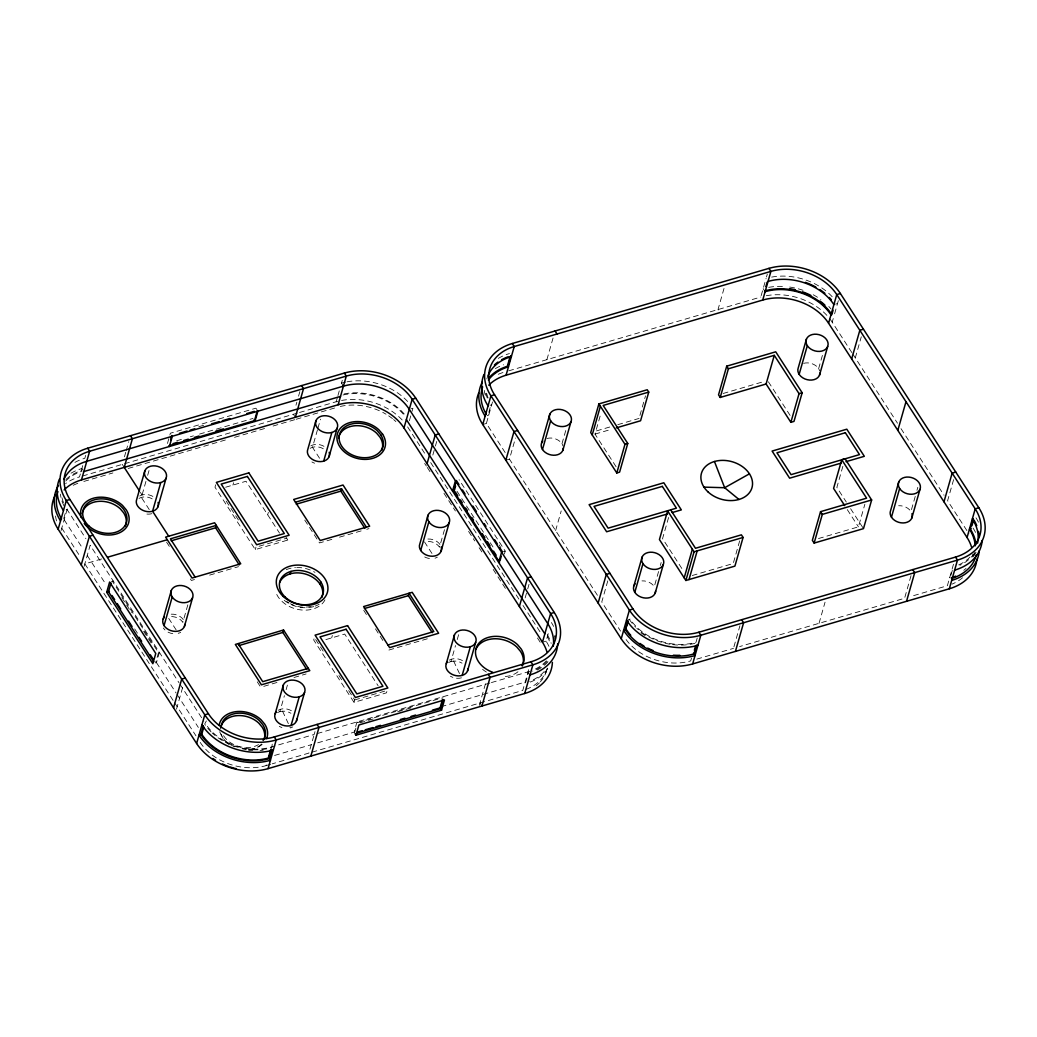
<?xml version="1.0" encoding="UTF-8"?>
<svg xmlns="http://www.w3.org/2000/svg" width="1037" height="1037" viewBox="0 0 1037 1037"><rect width="100%" height="100%" fill="white"/><g stroke="black" fill="none" stroke-linecap="round" stroke-linejoin="round"><path stroke-width="0.75" stroke-dasharray="5 3.75" d="M63.711 518.578L65.383 512.719M61.092 530.581L67.898 506.665M82.74 465.587L79.512 476.903A53.626 39.86 15.9 0 0 65.603 483.553M85.643 455.399L84.827 458.276A53.626 39.86 15.9 0 0 74.923 462.385M84.166 566.293L90.154 545.255L179.051 682.813M124.44 456.824L125.736 452.301M126.164 450.784L128.744 441.736M145.945 481.388L141.382 497.397L149.263 509.595M147.656 475.361L149.38 469.32M167.463 443.473L170.379 433.22L255.932 408.176L256.904 409.693M158.492 652.649L155.563 662.889L156.47 662.63L159.387 652.39L158.492 652.649L112.333 581.226M215.67 484.797L214.983 487.221L255.283 549.584L287.767 540.07L288.455 537.659M187.827 604.83L182.836 622.33A11.264 8.374 15.9 0 0 170.548 616.587M232.923 485.083L233.61 482.672M176.484 709.139L183.29 685.224M295.973 405.221L296.841 402.2M298.552 396.16L299.849 391.636M211.146 731.953A50.411 37.462 15.9 0 1 204.691 724.059L206.363 720.935M255.283 549.584L255.97 547.16M267.676 514.767L268.363 512.356M317.478 429.785L312.487 447.284L320.368 459.495M317.905 428.268L320.485 419.22M337.505 397.093L336.169 401.747L338.127 404.767M337.945 395.538L339.268 390.884M342.547 384.766L341.484 383.12L342.301 380.255M277.514 712.678A11.264 8.374 15.9 0 1 279.847 711.667L284.41 695.658M286.134 689.631L287.418 685.094M200.245 742.427A49.439 36.749 15.9 0 0 266.094 765.617L266.898 762.83M272.225 744.125L271.824 747.651A50.411 37.462 15.9 0 1 248.465 749.362M331.671 637.898L332.358 635.487M313.77 735.933L308.87 753.095L272.212 763.828M315.002 731.603L314.185 734.468L271.409 746.99A49.439 36.749 15.9 0 1 205.546 723.813M409.382 420.685L411.585 412.933M412.026 411.378L412.907 408.28L411.041 408.824M354.706 699.923L387.177 690.422L386.49 692.833L354.019 702.347L354.706 699.923L346.812 687.725M432.831 455.062L434.983 447.517M435.41 446.014L436.707 441.477M354.524 732.939L356.611 725.628M444.484 529.674L439.494 547.186A11.264 8.374 15.9 0 0 427.205 541.444M488.816 412.376L490.89 405.052M505.175 452.547L486.379 423.446L492.497 401.954M448.619 662.578A11.264 8.374 15.9 0 1 450.952 661.554L455.515 645.558M457.239 639.531L459.391 631.974M597.416 595.264L509.452 459.158L515.467 438.029M546.901 359.658L553.343 337.025M504.397 554.043L505.226 551.127L459.067 479.703M479.288 705.406L486.107 681.49M561.976 443.784L566.267 428.683M525.15 597.908L527.302 590.364M527.729 588.86L529.026 584.324M555.612 530.581L561.198 510.956M616.082 466.715L595.005 434.101L601.019 412.985M311.956 752.188L522.765 690.461L528.883 668.969M548.949 646.336A53.626 39.86 15.9 0 0 546.084 641.164L549.169 630.302M545.553 673.57L546.253 671.146M639.933 415.422L645.52 395.797M607.786 580.876L601.771 602.004L620.567 631.105M724.02 288.429L718.006 309.557L719.302 311.58M668.58 517.502L662.552 538.631L683.046 570.35M658.586 571.53L654.282 586.631A11.264 8.374 15.9 0 0 641.994 580.889M660.31 565.502L661.165 562.482M761.171 295.636L766.084 278.409M766.486 276.97L767.302 274.105M691.498 658.106L690.707 660.906A49.439 36.749 15.9 0 1 624.844 637.716M697.227 637.975L696.008 642.279A49.439 36.749 15.9 0 1 630.146 619.089L628.409 619.607M739.666 540.873L733.224 563.519L691.912 575.613M733.911 646.868L739.925 625.739M818.634 368.628L822.937 353.539M851.87 352.606L832.205 322.183L834.202 315.196M834.604 313.809L838.337 300.691M855.292 357.895L861.306 336.766M842.874 466.313L836.859 487.442L846.309 502.051M819.036 623.328L825.05 602.199M818.504 538.54L858.429 526.848L864.871 504.215M915.243 496.386L910.953 511.474A11.264 8.374 15.9 0 0 898.651 505.732M916.967 490.345L917.823 487.325M911.03 575.639L904.588 598.271L739.588 646.582M953.625 479.612L947.598 500.741L968.973 533.809M953.483 564.258L947.364 585.749L910.693 596.482M950.968 575.198L952.627 569.339M525.603 682.8L528.442 672.598L528.922 673.311M198.845 426.687L204.963 424.898M176.627 440.79L182.732 439.001M190.367 436.758L193.426 435.864M199.545 434.075L253.015 418.417M82.571 476.009L297.982 412.933M299.512 412.48L336.169 401.747A53.626 39.86 15.9 0 1 402.9 420.763M83.841 481.44L112.864 472.95M128.186 468.465L226.844 439.571M234.543 437.316L266.924 427.84M273.081 426.026L294.664 419.713M296.193 419.259L337.44 407.191M508.7 370.844L760.782 297.036M66.212 509.789L67.081 509.543L85.89 538.644M490.034 405.311L491.681 404.819M835.628 304.113L837.52 303.556M225.651 487.221L246.015 481.259L279.536 533.122M487.105 415.552L488.764 415.072M482.749 424.509L486.379 423.446M101.639 558.956L84.853 563.869L173.646 701.271M723.126 393.49L764.489 381.383M596.534 430.886L610.21 426.881M617.806 424.664L639.064 418.429M505.836 460.221L509.452 459.158M595.005 434.101L611.713 429.214M111.426 581.498L113.24 580.966M259.069 546.253L286.912 538.112M194.476 579.553L191.365 580.461L188.799 576.507M209.668 575.107L238.523 566.656M366.774 529.272L368.952 528.624M503.412 551.658L505.226 551.127M325.877 639.596L344.712 634.074L378.103 685.742M263.774 686.351L278.875 681.918M293.99 677.498L306.084 673.959M388.927 650.03L430.29 637.924M542.455 642.227L546.084 641.164M317.231 733.574L489.866 683.033M491.395 682.579L528.066 671.846A49.439 36.749 15.9 0 0 532.707 670.213M357.441 722.698L441.477 698.095M373.216 718.978L357.934 723.463L356.961 721.946L354.045 732.187L315.844 743.373M397.651 711.823L412.933 707.351M274.598 755.442L311.269 744.709M441.127 706.69L525.15 682.087M266.094 765.617L270.683 764.269M696.812 659.117L733.483 648.371M331.827 539.383L319.526 542.934L304.152 519.161M339.527 537.153L364.13 530.037M450.952 661.554L453.662 661.1A11.264 8.374 15.9 0 1 462.022 663.161M279.847 711.667L282.557 711.201A11.264 8.374 15.9 0 1 290.917 713.262M629.239 619.283L629.29 619.348A50.411 37.462 15.9 0 0 635.746 627.229M852.725 353.928L897.485 423.2M901.01 428.644L944.085 495.297M763.167 288.649L764.178 290.23M949.749 577.376L950.203 578.089M850.599 508.7L863.484 528.637M768.404 381.81L790.583 416.135M847.281 509.621L858.429 526.848M499.056 544.918L500.806 547.614M457.019 491.292L494.468 549.234M407.606 426.894L426.414 455.995M430.692 462.606L519.485 600.008M522.998 605.452L541.807 634.553M424.664 463.435L426.376 466.08M427.257 467.441L430.77 472.885M443.966 493.301L455.386 510.982M468.581 531.385L474.726 540.912M479.133 547.717L482.646 553.149M493.197 569.482L507.262 591.246M537.49 638.027L540.912 643.316M528.066 671.846L529 673.298M424.496 541.897L433.259 555.456M293.393 414.269L295.351 417.302M479.988 702.995L481.933 706.016M442.514 696.89L442.993 697.655M286.018 537.36L287.767 540.07M226.183 501.065L240.208 522.765M323.155 651.119L314.405 637.561L313.705 639.985L354.019 702.347M338.93 675.528L342.43 680.946M122.288 464.369L124.246 467.402M140.371 492.355L142.069 494.973M257.267 681.853L260.741 687.233M166.594 542.157L170.016 547.432M82.921 470.098L81.91 468.517A53.626 39.86 15.9 0 0 70.749 473.352M168.72 618.402L178.351 633.322A11.264 8.374 15.9 0 0 180.697 632.311M179.907 684.135L203.835 721.169M121.873 597.662L131.453 612.491M143.65 631.352L152.361 644.833M64.164 519.783L82.96 548.884M87.238 555.495L106.046 584.596M134.706 628.94L138.18 634.333M156.47 662.63L176.134 693.053M176.99 694.375L198.352 727.443M61.779 528.157L80.575 557.258M174.527 702.632L195.967 735.816M363.741 610.3L367.098 615.602M375.485 628.863L383.884 642.123M453.662 661.1L459.521 673.648M282.557 711.201L290.36 727.935A11.264 8.374 15.9 0 0 292.706 726.911M223.603 735.596L223.836 736.076A22.529 16.735 15.9 0 0 258.524 744.605M221.088 734.079L223.149 738.487A22.529 16.735 15.9 0 0 228.659 744.281M219.675 731.798L221.931 736.633A24.719 18.368 15.9 0 0 234.855 746.847M962.543 577.765A49.439 36.749 15.9 0 1 952.005 584.129M972.836 554.264A49.439 36.749 15.9 0 1 972.862 557.05M803.636 363.352A11.264 8.374 15.9 0 1 819.658 370.831M546.979 438.495A11.264 8.374 15.9 0 1 563 445.988M694.984 643.316A50.411 37.462 15.9 0 1 671.457 644.444M670.019 644.223A50.411 37.462 15.9 0 1 646.855 635.785M645.507 634.955A50.411 37.462 15.9 0 1 636.822 628.279M973.069 528.079A53.626 39.86 15.9 0 1 975.934 533.251M966.03 568.393A49.439 36.749 15.9 0 1 963.775 570.324M974.949 551.878A49.439 36.749 15.9 0 1 974.274 555.028M969.984 557.128A49.439 36.749 15.9 0 1 957.307 565.502M974.365 553.175A50.411 37.462 15.9 0 1 959.873 565.295M975.986 517.826A53.626 39.86 15.9 0 1 978.85 522.998M771.632 277.099A53.626 39.86 15.9 0 1 833.852 298.617M768.715 287.34A53.626 39.86 15.9 0 1 783.596 286.445M789.714 287.055A53.626 39.86 15.9 0 1 803.312 290.386M813.215 294.754A53.626 39.86 15.9 0 1 820.889 299.563M828.809 306.498A53.626 39.86 15.9 0 1 830.935 308.857M766.33 295.714A53.626 39.86 15.9 0 1 832.205 322.183M498.278 374.292A53.626 39.86 15.9 0 1 504.125 372.179M488.129 397.962A49.439 36.749 15.9 0 1 486.457 392.336M486.859 378.933A49.439 36.749 15.9 0 1 487.896 375.9M495.349 368.641A53.626 39.86 15.9 0 1 503.541 364.778M498.266 358.4A53.626 39.86 15.9 0 1 509.426 353.565M487.286 398.052A50.411 37.462 15.9 0 1 485.316 390.858M485.342 395.317A51.37 38.175 15.9 0 1 484.136 389.432M645.027 635.577A51.37 38.175 15.9 0 1 639.738 631.844M976.05 552.345A51.37 38.175 15.9 0 1 972.615 557.063M551.386 622.55A53.626 39.86 15.9 0 1 553.615 626.4M546.356 660.802A49.439 36.749 15.9 0 1 534.185 669.578M547.277 668.126A49.439 36.749 15.9 0 1 522.765 690.461M547.121 661.321A50.411 37.462 15.9 0 1 532.655 671.146M544.192 671.561A50.411 37.462 15.9 0 1 529.738 681.387M547.238 636.368A50.411 37.462 15.9 0 1 550.219 643.484M547.769 668.528A51.37 38.175 15.9 0 1 530.322 682.074M548.016 661.775A51.37 38.175 15.9 0 1 537.231 670.019M547.355 634.748A51.37 38.175 15.9 0 1 551.178 643.355M341.484 383.12A53.626 39.86 15.9 0 1 345.606 382.096M347.032 381.81A53.626 39.86 15.9 0 1 408.215 402.136M343.001 394.993A50.411 37.462 15.9 0 1 404.741 415.85M344.064 393.917A51.37 38.175 15.9 0 1 404.521 414.307M63.529 502.673A49.439 36.749 15.9 0 1 61.857 497.047M263.204 750.205A51.37 38.175 15.9 0 1 260.054 750.49M252.795 750.516A51.37 38.175 15.9 0 1 248.374 750.127M246.858 749.155A50.411 37.462 15.9 0 1 212.222 732.99M65.72 481.025A50.45 37.488 15.9 0 1 81.988 471.252M65.914 479.483A51.37 38.175 15.9 0 1 81.404 470.565M63.853 505.641A50.45 37.488 15.9 0 1 60.431 494.156M171.235 614.176A11.264 8.374 15.9 0 1 184.56 622.122M139.723 495.997A11.264 8.374 15.9 0 1 153.139 496.567M310.828 445.884A11.264 8.374 15.9 0 1 324.244 446.467M427.892 539.02A11.264 8.374 15.9 0 1 441.218 546.966M449.306 660.154A11.264 8.374 15.9 0 1 462.709 660.738M278.201 710.267A11.264 8.374 15.9 0 1 291.604 710.838M151.895 513.665A11.264 8.374 15.9 0 1 143.469 513.289M139.036 498.408A11.264 8.374 15.9 0 1 152.452 498.991M172.777 633.659A11.264 8.374 15.9 0 1 163.353 628.033M437.355 557.154A11.264 8.374 15.9 0 1 435.009 558.165M429.435 558.502A11.264 8.374 15.9 0 1 421.709 554.899M314.574 463.189A11.264 8.374 15.9 0 1 311.93 461.958M310.141 448.308A11.264 8.374 15.9 0 1 323.557 448.891M461.478 677.835A11.264 8.374 15.9 0 1 450.408 676.228M281.934 727.559A11.264 8.374 15.9 0 1 279.303 726.328M324.957 599.904A26.275 19.522 15.9 0 1 299.149 609.665A26.275 19.522 15.9 0 1 275.609 591.544M311.204 606.217A22.425 16.657 15.9 0 1 290.425 603.741M289.167 603.041A22.425 16.657 15.9 0 1 286.821 601.473M319.163 604.221A26.275 19.522 15.9 0 1 315.144 606.114M313.692 606.593A26.275 19.522 15.9 0 1 282.647 598.958M286.303 569.663A26.275 19.522 15.9 0 1 295.467 567.55M296.776 567.498A26.275 19.522 15.9 0 1 314.989 572.359M262.167 744.475A24.719 18.368 15.9 0 1 248.932 749.232M245.795 749.258A24.719 18.368 15.9 0 1 242.619 748.96M56.568 520.911A49.439 36.749 15.9 0 1 55.428 515.246M73.225 485.29A49.439 36.749 15.9 0 1 80.782 482.335M340.279 406.452A49.439 36.749 15.9 0 1 386.023 414.191M388.668 415.863A49.439 36.749 15.9 0 1 392.427 418.598M393.619 419.57A49.439 36.749 15.9 0 1 395.862 421.553M546.59 670.537A49.439 36.749 15.9 0 1 540.368 681.827M539.396 682.877A49.439 36.749 15.9 0 1 536.103 685.833M517.969 671.782A24.719 18.368 15.9 0 1 501.597 676.578M486.366 672.028A24.719 18.368 15.9 0 1 482.581 669.345M261.48 744.022A22.529 16.735 15.9 0 1 249.139 749.855"/><path stroke-width="1.5" d="M58.15 529.22L66.316 500.547A53.626 39.86 15.9 0 1 87.691 448.217L344.349 373.074A53.626 39.86 15.9 0 1 415.772 398.221L554.251 612.491A53.626 39.86 15.9 0 1 532.875 664.821L524.709 693.494L268.052 768.637A53.626 39.86 15.9 0 1 196.615 743.49L58.15 529.22A53.626 39.86 15.9 0 1 55.311 495.142M64.151 489.918A49.439 36.749 15.9 0 1 81.469 479.924L89.636 451.251L87.691 448.217M81.223 564.932L89.402 536.259L93.019 535.196M106.694 592.27L109.611 582.029L155.77 653.453L152.854 663.693L106.694 592.27L109.416 591.466M111.011 582.95L108.509 591.738L153.787 661.813M144.895 470.707L136.715 499.38A11.264 8.374 15.9 0 0 147.008 511.578A11.264 8.374 15.9 0 0 158.104 502.465M170.586 439.882L171.844 435.501M172.323 436.253L169.407 446.493L168.927 445.741L254.48 420.685L257.396 410.445M160.748 482.568L152.582 511.241L168.72 536.22M157.935 506.847L166.101 478.174A11.264 8.374 15.9 0 0 152.945 465.846A11.264 8.374 15.9 0 0 147.448 479.301A11.264 8.374 15.9 0 0 166.101 478.174M163.185 619.037L171.351 590.364M164.04 625.622L172.207 596.949M184.392 626.504L192.558 597.83A11.264 8.374 15.9 0 0 179.401 585.503A11.264 8.374 15.9 0 0 173.905 598.958A11.264 8.374 15.9 0 0 192.558 597.83M239.21 564.88L215.618 527.794L216.305 525.383L214.62 522.778L165.609 537.127L192.052 578.05L240.74 563.791L216.305 525.383L170.405 538.825L195.163 577.142M257.876 411.196L254.959 421.437L253.987 419.933M173.542 707.778L181.708 679.105L185.338 678.042M196.615 743.49L204.795 714.817L66.316 500.547L69.946 499.484A49.439 36.749 15.9 0 1 89.636 451.251L346.293 376.094A49.439 36.749 15.9 0 1 412.156 399.284L415.772 398.221M203.356 725.706L200.893 734.559L201.774 734.3A50.411 37.462 15.9 0 0 268.894 757.878L270.437 760.264A53.626 39.86 15.9 0 1 199.013 735.116L201.774 734.3L203.809 726.924M295.351 417.302L303.517 388.629L301.573 385.595M316 420.594L307.82 449.28A11.264 8.374 15.9 0 0 318.113 461.478A11.264 8.374 15.9 0 0 329.209 452.352M81.469 479.924L338.127 404.767L346.293 376.094L344.349 373.074M290.269 573.837L290.956 571.413M323.687 461.141L331.853 432.468M329.04 456.747L337.206 428.074A11.264 8.374 15.9 0 0 324.05 415.733A11.264 8.374 15.9 0 0 318.553 429.201A11.264 8.374 15.9 0 0 337.206 428.074M306.745 669.422L282.842 632.427L283.529 630.003L235.347 644.444L261.428 684.822L309.791 670.654L283.529 630.003M275.194 713.65L283.36 684.977M364.817 528.261L340.823 491.136L341.51 488.725L295.454 502.206M268.492 757.243L270.566 749.92M268.907 757.891L271.409 749.116M271.875 749.842L269.374 758.617A51.37 38.175 15.9 0 1 200.958 734.585M320.135 584.349L320.822 581.926M268.052 768.637L276.218 739.964L274.274 736.944A49.439 36.749 15.9 0 1 208.411 713.754L204.795 714.817A53.626 39.86 15.9 0 0 276.218 739.964L532.875 664.821L530.931 661.787A49.439 36.749 15.9 0 0 550.621 613.554L554.251 612.491M291.06 725.511L299.226 696.838M296.401 721.117L304.567 692.444A11.264 8.374 15.9 0 0 291.41 680.103A11.264 8.374 15.9 0 0 285.914 693.572A11.264 8.374 15.9 0 0 304.567 692.444M542.455 642.227L403.989 427.957L412.156 399.284L550.621 613.554L542.455 642.227A49.439 36.749 15.9 0 1 546.966 651.897M310.828 756.116L318.994 727.443L317.05 724.422M427.063 463.669L435.229 434.996L438.858 433.933M355.989 735.207L358.919 724.967L444.471 699.923L441.542 710.164L355.989 735.207L355.017 733.703M428.009 515.208L419.842 543.881A11.264 8.374 15.9 0 0 430.122 556.091A11.264 8.374 15.9 0 0 441.218 546.966M420.698 550.466L428.864 521.792M432.286 632.661L408.371 595.666L409.058 593.242L433.829 631.572L387.929 645.001L363.598 606.567L412.182 592.334L438.638 633.257L389.614 647.619L387.929 645.001M455.45 480.766L452.534 491.007L453.441 490.734L456.358 480.494L458.963 484.538M454.336 490.475L455.593 486.081M441.049 551.347L449.215 522.674A11.264 8.374 15.9 0 0 436.058 510.347A11.264 8.374 15.9 0 0 430.562 523.802A11.264 8.374 15.9 0 0 449.215 522.674M482.749 424.509L490.916 395.836A53.626 39.86 15.9 0 1 512.291 343.506L768.948 268.363A53.626 39.86 15.9 0 1 840.385 293.51L978.85 507.78A53.626 39.86 15.9 0 1 957.488 560.097L949.309 588.783L692.651 663.926A53.626 39.86 15.9 0 1 621.228 638.779L482.749 424.509A53.626 39.86 15.9 0 1 478.64 393.14M507.611 365.361L510.113 356.572M510.995 355.834L508 366.113M488.751 385.207A49.439 36.749 15.9 0 1 506.069 375.213L514.235 346.539L512.291 343.506M446.299 663.55L454.465 634.864M505.836 460.221L514.002 431.548L517.619 430.485M441.542 710.164L440.077 707.895L442.579 699.119M443.071 699.871L440.569 708.647L356.547 733.25M462.165 675.411L470.331 646.738M467.506 671.017L475.685 642.344A11.264 8.374 15.9 0 0 462.515 630.003A11.264 8.374 15.9 0 0 457.019 643.471A11.264 8.374 15.9 0 0 475.685 642.344M500.015 560.693L501.26 556.312M541.625 442.903L549.791 414.23M542.481 449.488L550.66 420.815M481.933 706.016L490.099 677.342L488.155 674.322M562.832 450.369L571.011 421.696A11.264 8.374 15.9 0 0 557.841 409.369A11.264 8.374 15.9 0 0 552.345 422.824A11.264 8.374 15.9 0 0 571.011 421.696M519.381 606.515L527.548 577.842L531.164 576.779M598.88 403.924L590.714 432.598L616.795 472.963L619.595 472.146L627.761 443.473L603.171 405.428L648.747 392.09L647.231 389.756L598.88 403.924L624.974 444.29L616.795 472.963M592.218 434.931L600.384 406.245M648.747 392.09L640.581 420.763L616.276 427.879M598.142 603.067L606.308 574.394L609.937 573.331M633.944 585.749L642.11 557.076M621.228 638.779L629.394 610.106L490.916 395.836L494.545 394.773A49.439 36.749 15.9 0 1 514.235 346.539L770.906 271.383A49.439 36.749 15.9 0 1 836.755 294.573L840.385 293.51M634.8 592.334L642.966 563.661M625.492 629.848L627.955 620.994L625.492 629.848L623.613 630.392A53.626 39.86 15.9 0 0 695.049 655.553L693.507 653.18M655.151 593.216L663.317 564.543A11.264 8.374 15.9 0 0 650.16 552.215A11.264 8.374 15.9 0 0 644.664 565.671A11.264 8.374 15.9 0 0 663.317 564.543M766.11 384.001L790.868 422.318L793.992 421.411L802.158 392.738L775.715 351.815L726.704 366.165L718.537 394.838L720.222 397.443L766.11 384.001L774.276 355.328L728.389 368.77L720.222 397.443M765.902 286.562L767.147 282.181M506.069 375.213L762.726 300.056L770.906 271.383L768.948 268.363M684.2 577.868L692.366 549.195M685.885 580.474L694.051 551.801L667.608 510.878L659.428 539.551L685.885 580.474L734.909 566.124L743.075 537.451L741.39 534.846L695.49 548.275L670.719 509.958M689.009 579.566L697.175 550.893M694.349 650.251L695.594 645.857M696.475 645.118L693.973 653.906A51.37 38.175 15.9 0 1 625.557 629.874M692.651 663.926L700.831 635.253L698.873 632.233A49.439 36.749 15.9 0 1 633.011 609.043L629.394 610.106A53.626 39.86 15.9 0 0 700.831 635.253L957.488 560.097L955.531 557.076A49.439 36.749 15.9 0 0 975.221 508.843L978.85 507.78M806.449 339.073L798.283 367.746A11.264 8.374 15.9 0 0 807.123 379.672A11.264 8.374 15.9 0 0 819.956 373.074M799.151 374.331L807.317 345.658M790.868 422.318L799.047 393.645L774.276 355.328M967.054 537.516L828.589 323.246L836.755 294.573L975.221 508.843L967.054 537.516A49.439 36.749 15.9 0 1 971.578 547.186M735.427 651.405L743.607 622.731L741.649 619.698M833.087 310.219L831.843 314.613A50.45 37.488 15.9 0 0 764.645 290.956L765.125 291.682A49.439 36.749 15.9 0 1 830.974 314.859M819.489 375.213L827.669 346.539A11.264 8.374 15.9 0 0 814.499 334.212A11.264 8.374 15.9 0 0 809.003 347.667A11.264 8.374 15.9 0 0 827.669 346.539M851.662 358.958L859.829 330.284L863.458 329.222M841.746 459.728L866.595 498.175L820.539 511.669L812.36 540.342L814.136 543.077L863.484 528.637L871.65 499.964L845.025 458.769L841.746 459.728L833.579 488.401L844.714 505.641M814.136 543.077L822.302 514.404L820.539 511.669M897.822 430.381L905.988 401.708M898.768 481.92L890.602 510.593A11.264 8.374 15.9 0 0 900.881 522.804A11.264 8.374 15.9 0 0 911.977 513.678M891.457 517.178L899.623 488.505M911.808 518.059L919.975 489.386A11.264 8.374 15.9 0 0 906.818 477.059A11.264 8.374 15.9 0 0 901.322 490.514A11.264 8.374 15.9 0 0 919.975 489.386M906.532 601.304L914.712 572.631L912.754 569.598M943.981 501.804L952.147 473.131L955.777 472.068M973.147 518.669L970.23 528.909A50.411 37.462 15.9 0 1 975.998 544.542M971.928 525.72L973.186 521.339M749.453 473.818L724.656 487.727L703.98 487.131M238.964 645.584L282.842 632.427M179.479 433.259L187.114 431.016M190.173 430.122L194.762 428.787M211.561 423.861L219.196 421.631M222.255 420.737L229.89 418.494M246.702 413.582L254.337 411.339M553.265 646.349A49.439 36.749 15.9 0 0 547.756 623.613L409.291 409.343A49.439 36.749 15.9 0 0 343.441 386.153L86.771 461.296A49.439 36.749 15.9 0 0 63.84 479.366M173.023 443.642L177.599 442.293M183.718 440.505L188.293 439.169M194.412 437.381L198.987 436.033M215.8 431.12L223.435 428.877M83.854 471.55L340.512 396.393M107.744 557.167L167.281 539.733M171.248 540.795L215.618 527.794M296.297 504.176L340.823 491.136M624.974 444.29L627.761 443.473M799.047 393.645L802.158 392.738M366.359 527.172L369.652 526.213L343.027 485.018L293.678 499.471L320.213 540.523L366.359 527.172L341.51 488.725M667.608 513.911L606.632 531.761L589.107 504.643L663.81 482.775L681.335 509.893L672.183 512.563M841.448 463.008L789.624 478.187L772.098 451.069L846.801 429.201L864.327 456.306L846.023 461.672M364.415 608.538L408.371 595.666M694.051 551.801L743.075 537.451M822.302 514.404L871.65 499.964M308.287 668.321L262.724 681.672L238.134 643.627M971.099 528.65L969.439 529.129A49.439 36.749 15.9 0 1 975.221 545.877M274.274 736.944L530.931 661.787M357.584 732.044L362.172 730.709M365.218 729.815L372.866 727.572M375.912 726.678L380.501 725.343M400.36 719.522L404.948 718.187M411.054 716.386L415.643 715.05M432.442 710.125L440.077 707.895M698.873 632.233L955.531 557.076M738.979 499.458L724.656 487.727L714.454 461.504M726.704 366.165L728.389 368.77M555.067 330.984L557.012 334.005M510.917 355.872L511.384 356.585A49.439 36.749 15.9 0 0 487.896 375.9M507.521 365.374L508.454 366.826A49.439 36.749 15.9 0 0 488.375 380.086M494.545 394.773L633.011 609.043M462.45 489.931L465.056 493.975M472.898 506.095L476.385 511.487M484.227 523.62L485.964 526.316M494.675 539.784L497.28 543.829M499.899 547.873L502.504 551.917L501.61 552.19L498.68 562.43L499.588 562.158L453.441 490.734M455.217 491.823L457.823 495.867M460.441 499.899L462.178 502.595M465.665 507.987L467.402 510.684M471.757 517.424L473.507 520.12M482.205 533.601L484.823 537.633M487.429 541.677L490.047 545.721M493.534 551.114L496.14 555.158M406.374 419.583L544.84 633.853M343.014 385.492L343.441 386.153M130.468 435.696L132.412 438.729L124.246 467.402L139.528 491.032M69.946 499.484L208.411 713.754M112.022 595.51L114.64 599.555M117.246 603.599L120.733 608.991M128.575 621.111L132.049 626.504M139.023 637.288L141.641 641.333M150.339 654.814L152.957 658.845M762.726 300.056A49.439 36.749 15.9 0 1 828.589 323.246M655.604 591.077A11.264 8.374 15.9 0 1 641.372 597.247A11.264 8.374 15.9 0 1 635.124 583.857M563.298 448.23A11.264 8.374 15.9 0 1 549.053 454.4A11.264 8.374 15.9 0 1 542.805 441.01M697.966 645.312A53.626 39.86 15.9 0 1 626.529 620.152M679.844 655.306A50.411 37.462 15.9 0 1 673.389 655.203M653.025 650.51A50.411 37.462 15.9 0 1 647.71 648.099M643.938 646.025A50.411 37.462 15.9 0 1 639.933 643.42M630.768 635.318A50.411 37.462 15.9 0 1 626.374 629.589M976.893 559.137A53.626 39.86 15.9 0 1 949.309 588.783M979.278 550.751A53.626 39.86 15.9 0 1 951.707 580.396M982.195 540.51A53.626 39.86 15.9 0 1 954.623 570.156M955.66 576.118A50.411 37.462 15.9 0 1 951.603 577.661M952.122 578.374A51.37 38.175 15.9 0 0 975.052 558.749L975.078 558.684A51.37 38.175 15.9 0 0 976.387 554.601M973.976 520.03A50.411 37.462 15.9 0 1 976.75 525.668M978.461 531.398A50.411 37.462 15.9 0 1 979.084 537.179M972.356 518.889A49.439 36.749 15.9 0 1 977.567 543.219M485.135 416.122A53.626 39.86 15.9 0 1 482.296 382.057M486.249 414.178A51.37 38.175 15.9 0 1 482.633 386.853M488.051 405.882A53.626 39.86 15.9 0 1 483.942 374.513M768.041 281.442A49.439 36.749 15.9 0 1 833.891 304.619M805.321 282.349A50.45 37.488 15.9 0 1 815.912 287.145M819.826 289.569A50.45 37.488 15.9 0 1 824.882 293.341M829.315 297.502A50.45 37.488 15.9 0 1 831.311 299.719M789.559 288.675A51.37 38.175 15.9 0 1 795.418 289.764M802.69 291.89A51.37 38.175 15.9 0 1 810.843 295.364M820.06 301.067A51.37 38.175 15.9 0 1 824.921 305.111M494.377 364.998A50.411 37.462 15.9 0 1 497.903 362.094M501.675 359.709A50.411 37.462 15.9 0 1 508.143 356.767M489.412 377.351A50.411 37.462 15.9 0 1 507.987 366.113M552.384 662.358A53.626 39.86 15.9 0 1 524.709 693.494M557.686 643.731A53.626 39.86 15.9 0 1 530.024 674.867M338.127 404.767A49.439 36.749 15.9 0 1 403.989 427.957M63.451 510.606A53.626 39.86 15.9 0 1 59.342 479.224M60.535 520.846A53.626 39.86 15.9 0 1 58.435 485.446M61.559 518.915A51.37 38.175 15.9 0 1 57.942 491.59M273.353 750.023A53.626 39.86 15.9 0 1 201.93 724.876M554.847 636.044A51.37 38.175 15.9 0 1 555.313 638.999M184.858 624.365A11.264 8.374 15.9 0 1 170.612 630.535A11.264 8.374 15.9 0 1 164.364 617.158M467.972 668.878A11.264 8.374 15.9 0 1 453.726 675.048A11.264 8.374 15.9 0 1 447.478 661.658M296.867 718.978A11.264 8.374 15.9 0 1 282.621 725.148A11.264 8.374 15.9 0 1 276.373 711.758M279.627 582.587A22.425 16.657 15.9 0 1 307.056 574.563A22.425 16.657 15.9 0 1 321.859 597.455M84.256 523.516A24.719 18.368 15.9 0 0 117.077 533.744A24.719 18.368 15.9 0 0 126.242 509.841L122.522 505.434A24.719 18.368 15.9 0 0 93.317 498.24A24.719 18.368 15.9 0 0 81.21 517.528M263.113 740.431A22.529 16.735 15.9 0 0 262.802 724.669L259.419 720.65A22.529 16.735 15.9 0 0 235.438 713.495A22.529 16.735 15.9 0 0 221.192 727.17M219.183 725.265A24.719 18.368 15.9 0 1 235.671 711.693A24.719 18.368 15.9 0 1 261 719.704L264.707 724.111A24.719 18.368 15.9 0 1 266.6 738.564M521.987 665.624A24.719 18.368 15.9 0 0 521.196 649.006L517.489 644.599A24.719 18.368 15.9 0 0 479.12 642.927A24.719 18.368 15.9 0 0 492.847 672.326M82.169 513.859A22.529 16.735 15.9 0 1 97.193 501.506A22.529 16.735 15.9 0 1 120.266 508.791L123.649 512.809A22.529 16.735 15.9 0 1 125.373 525.979M236.19 768.65A49.439 36.749 15.9 0 1 229.929 766.939M228.399 766.434A49.439 36.749 15.9 0 1 222.449 763.997M215.502 760.212A49.439 36.749 15.9 0 1 212.896 758.475M338.529 438.249A22.529 16.735 15.9 0 1 353.552 425.883A22.529 16.735 15.9 0 1 376.625 433.181L380.009 437.199A22.529 16.735 15.9 0 1 381.733 450.369M475.84 649.486A24.719 18.368 15.9 0 1 516.802 647.01L520.509 651.417A24.719 18.368 15.9 0 1 522.415 665.884M220.635 728.13A22.529 16.735 15.9 0 1 235.658 715.776A22.529 16.735 15.9 0 1 258.731 723.061L262.115 727.08A22.529 16.735 15.9 0 1 264.318 738.875M248.841 472.872L216.37 482.386L256.67 544.749L289.142 535.235L248.841 472.872M247.389 476.424L221.205 484.085L258.109 541.197L284.307 533.536L247.389 476.424M845.349 432.74L776.946 452.78L791.075 474.635L859.479 454.608L845.349 432.74M662.345 486.379L594.032 506.38L608.11 528.157L676.409 508.156L662.345 486.379M347.564 625.635L315.092 635.15L355.393 697.512L387.864 687.998L347.564 625.635M346.099 629.252L320.005 636.887L356.858 693.909L382.938 686.274L346.099 629.252M382.601 434.218L378.881 429.811A24.719 18.368 15.9 0 0 338.619 430.835A24.719 18.368 15.9 0 0 362.626 459.313A24.719 18.368 15.9 0 0 382.601 434.218M380.696 434.775L377.312 430.757A22.529 16.735 15.9 0 0 340.629 431.69A22.529 16.735 15.9 0 0 362.496 457.641A22.529 16.735 15.9 0 0 380.696 434.775M707.934 491.823A26.275 19.522 15.9 0 0 751.462 489.192A26.275 19.522 15.9 0 0 720.754 460.428A26.275 19.522 15.9 0 0 707.934 491.823M285.395 597.286A22.425 16.657 15.9 0 0 322.546 595.044A22.425 16.657 15.9 0 0 296.336 570.493A22.425 16.657 15.9 0 0 285.395 597.286M89.221 526.277A22.542 16.748 15.9 0 0 126.268 523.076A22.542 16.748 15.9 0 0 99.046 498.94A22.542 16.748 15.9 0 0 89.221 526.277M283.334 596.534A26.275 19.522 15.9 0 0 326.862 593.903A26.275 19.522 15.9 0 0 296.154 565.139A26.275 19.522 15.9 0 0 283.334 596.534"/></g></svg>
